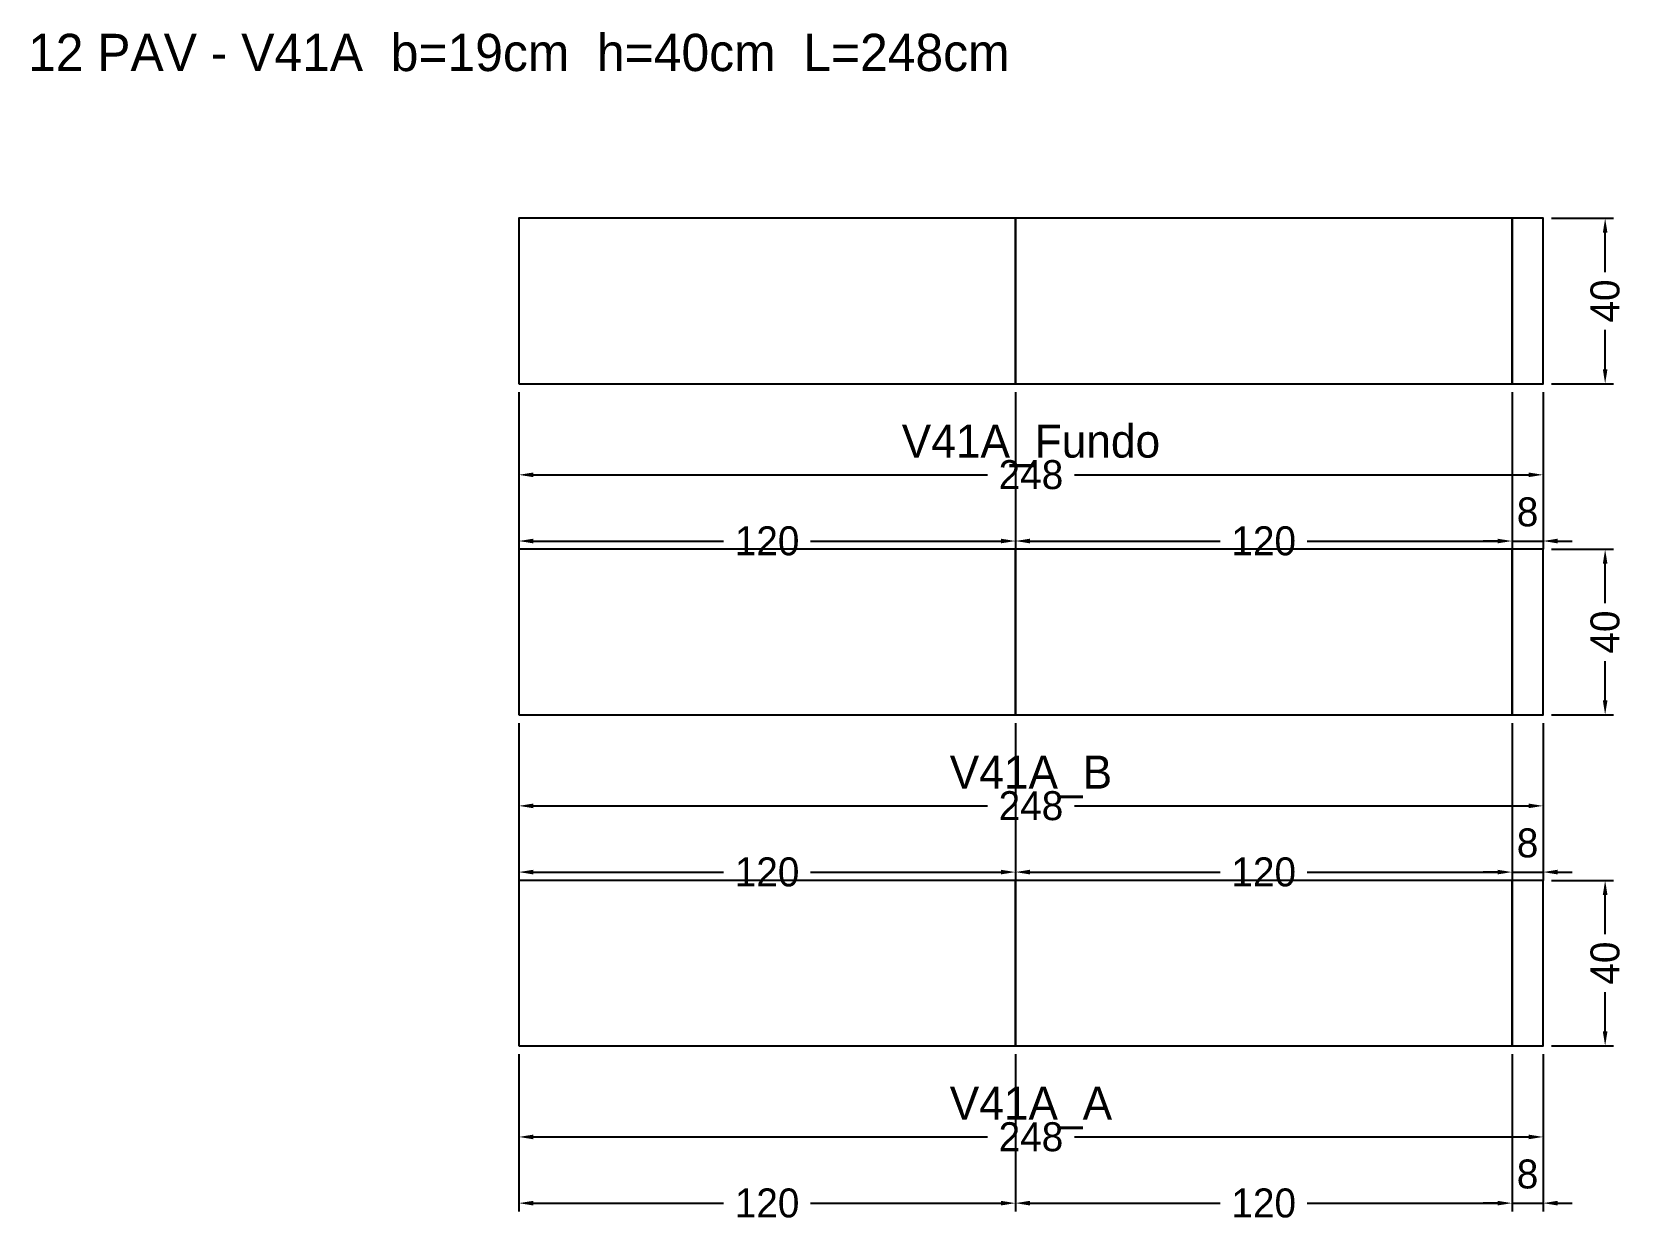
# Model space of a CAD drawing. Header units: metres. Extents: x -118 to 267, y -43 to 245.
import ezdxf

# ---------------------------------------------------------------- set-up
doc = ezdxf.new("R2010")
doc.units = ezdxf.units.M
for name, color, linetype in [('COTA', 3, 'Continuous'), ('NOMENCLATURA', 2, 'Continuous'), ('Paineis', 7, 'Continuous'), ('Texto Secao', 2, 'Continuous')]:
    doc.layers.add(name, color=color, linetype=linetype)
doc.dimstyles.new('COTA_VIG', dxfattribs={"dimtxt": 7, "dimasz": 3.5, "dimexe": 2, "dimexo": 2, "dimgap": 1.5, "dimtad": 1, "dimdec": 1, "dimcen": 2.5, "dimclrd": 3, "dimclre": 3, "dimclrt": 3, "dimazin": 3, "dimtfac": 1, "dimtmove": 0, "dimatfit": 3})

# ---------------------------------------------------------------- blocks, each defined once
blk = doc.blocks.new('_CLOSEDFILLED')
at = {"color": 0, "linetype": 'BYBLOCK'}
blk.add_solid([(-1, 0.16), (0, 0), (-1, -0.16)], dxfattribs=at)
blk = doc.blocks.new('*D1')
at = {"color": 3}
for p, q in [((0, -2), (0, -24)), ((247.5, -2), (247.5, -24)), ((3.5, -22), (113.25, -22)), ((134.25, -22), (244, -22))]:
    blk.add_line(p, q, dxfattribs=at)
at = {"layer": 'Defpoints'}
for p in [(0, 0), (247.5, 0), (0, -22)]:
    blk.add_point(p, dxfattribs=at)
at = {"layer": 'COTA', "color": 3, "xscale": 3.5, "yscale": 3.5, "rotation": 180}
blk.add_blockref('_CLOSEDFILLED', (0, -22), dxfattribs=at)
at = {"layer": 'COTA', "color": 3, "xscale": 3.5, "yscale": 3.5}
blk.add_blockref('_CLOSEDFILLED', (247.5, -22), dxfattribs=at)
at = {"layer": 'COTA', "color": 3, "insert": (123.75, -22), "char_height": 7, "attachment_point": 5}
blk.add_mtext('248', dxfattribs=at)
blk = doc.blocks.new('*D2')
at = {"color": 3}
for p, q in [((0, -2), (0, -40)), ((120, -2), (120, -40)), ((3.5, -38), (49.5, -38)), ((70.5, -38), (116.5, -38))]:
    blk.add_line(p, q, dxfattribs=at)
at = {"layer": 'Defpoints'}
for p in [(0, 0), (120, 0), (0, -38)]:
    blk.add_point(p, dxfattribs=at)
at = {"layer": 'COTA', "color": 3, "xscale": 3.5, "yscale": 3.5, "rotation": 180}
blk.add_blockref('_CLOSEDFILLED', (0, -38), dxfattribs=at)
at = {"layer": 'COTA', "color": 3, "xscale": 3.5, "yscale": 3.5}
blk.add_blockref('_CLOSEDFILLED', (120, -38), dxfattribs=at)
at = {"layer": 'COTA', "color": 3, "insert": (60, -38), "char_height": 7, "attachment_point": 5}
blk.add_mtext('120', dxfattribs=at)
blk = doc.blocks.new('*D3')
at = {"color": 3}
for p, q in [((120, -2), (120, -40)), ((240, -2), (240, -40)), ((123.5, -38), (169.5, -38)), ((190.5, -38), (236.5, -38))]:
    blk.add_line(p, q, dxfattribs=at)
at = {"layer": 'Defpoints'}
for p in [(120, 0), (240, 0), (120, -38)]:
    blk.add_point(p, dxfattribs=at)
at = {"layer": 'COTA', "color": 3, "xscale": 3.5, "yscale": 3.5, "rotation": 180}
blk.add_blockref('_CLOSEDFILLED', (120, -38), dxfattribs=at)
at = {"layer": 'COTA', "color": 3, "xscale": 3.5, "yscale": 3.5}
blk.add_blockref('_CLOSEDFILLED', (240, -38), dxfattribs=at)
at = {"layer": 'COTA', "color": 3, "insert": (180, -38), "char_height": 7, "attachment_point": 5}
blk.add_mtext('120', dxfattribs=at)
blk = doc.blocks.new('*D4')
at = {"color": 3}
for p, q in [((240, -2), (240, -40)), ((247.5, -2), (247.5, -40)), ((236.5, -38), (233, -38)), ((240, -38), (247.5, -38)), ((251, -38), (254.5, -38))]:
    blk.add_line(p, q, dxfattribs=at)
at = {"layer": 'Defpoints'}
for p in [(240, 0), (247.5, 0), (240, -38)]:
    blk.add_point(p, dxfattribs=at)
at = {"layer": 'COTA', "color": 3, "xscale": 3.5, "yscale": 3.5}
blk.add_blockref('_CLOSEDFILLED', (240, -38), dxfattribs=at)
at = {"layer": 'COTA', "color": 3, "xscale": 3.5, "yscale": 3.5, "rotation": 180}
blk.add_blockref('_CLOSEDFILLED', (247.5, -38), dxfattribs=at)
at = {"layer": 'COTA', "color": 3, "insert": (243.75, -31), "char_height": 7, "attachment_point": 5}
blk.add_mtext('8', dxfattribs=at)
blk = doc.blocks.new('*D5')
at = {"color": 3}
for p, q in [((249.5, 40), (264.5, 40)), ((262.5, 27), (262.5, 36.5)), ((262.5, 3.5), (262.5, 13)), ((249.5, 0), (264.5, 0))]:
    blk.add_line(p, q, dxfattribs=at)
at = {"layer": 'Defpoints'}
for p in [(247.5, 40), (247.5, 0), (262.5, 0)]:
    blk.add_point(p, dxfattribs=at)
at = {"layer": 'COTA', "color": 3, "xscale": 3.5, "yscale": 3.5}
for p, rotation in [((262.5, 40), 90), ((262.5, 0), 270)]:
    blk.add_blockref('_CLOSEDFILLED', p, dxfattribs=dict(at, rotation=rotation))
at = {"layer": 'COTA', "color": 3, "insert": (262.5, 20), "char_height": 7, "attachment_point": 5, "rotation": 90}
blk.add_mtext('40', dxfattribs=at)
blk = doc.blocks.new('*D6')
at = {"color": 3}
for p, q in [((0, 78), (0, 56)), ((247.5, 78), (247.5, 56)), ((3.5, 58), (113.25, 58)), ((134.25, 58), (244, 58))]:
    blk.add_line(p, q, dxfattribs=at)
at = {"layer": 'Defpoints'}
for p in [(0, 80), (247.5, 80), (0, 58)]:
    blk.add_point(p, dxfattribs=at)
at = {"layer": 'COTA', "color": 3, "xscale": 3.5, "yscale": 3.5, "rotation": 180}
blk.add_blockref('_CLOSEDFILLED', (0, 58), dxfattribs=at)
at = {"layer": 'COTA', "color": 3, "xscale": 3.5, "yscale": 3.5}
blk.add_blockref('_CLOSEDFILLED', (247.5, 58), dxfattribs=at)
at = {"layer": 'COTA', "color": 3, "insert": (123.75, 58), "char_height": 7, "attachment_point": 5}
blk.add_mtext('248', dxfattribs=at)
blk = doc.blocks.new('*D7')
at = {"color": 3}
for p, q in [((0, 78), (0, 40)), ((120, 78), (120, 40)), ((3.5, 42), (49.5, 42)), ((70.5, 42), (116.5, 42))]:
    blk.add_line(p, q, dxfattribs=at)
at = {"layer": 'Defpoints'}
for p in [(0, 80), (120, 80), (0, 42)]:
    blk.add_point(p, dxfattribs=at)
at = {"layer": 'COTA', "color": 3, "xscale": 3.5, "yscale": 3.5, "rotation": 180}
blk.add_blockref('_CLOSEDFILLED', (0, 42), dxfattribs=at)
at = {"layer": 'COTA', "color": 3, "xscale": 3.5, "yscale": 3.5}
blk.add_blockref('_CLOSEDFILLED', (120, 42), dxfattribs=at)
at = {"layer": 'COTA', "color": 3, "insert": (60, 42), "char_height": 7, "attachment_point": 5}
blk.add_mtext('120', dxfattribs=at)
blk = doc.blocks.new('*D8')
at = {"color": 3}
for p, q in [((120, 78), (120, 40)), ((240, 78), (240, 40)), ((123.5, 42), (169.5, 42)), ((190.5, 42), (236.5, 42))]:
    blk.add_line(p, q, dxfattribs=at)
at = {"layer": 'Defpoints'}
for p in [(120, 80), (240, 80), (120, 42)]:
    blk.add_point(p, dxfattribs=at)
at = {"layer": 'COTA', "color": 3, "xscale": 3.5, "yscale": 3.5, "rotation": 180}
blk.add_blockref('_CLOSEDFILLED', (120, 42), dxfattribs=at)
at = {"layer": 'COTA', "color": 3, "xscale": 3.5, "yscale": 3.5}
blk.add_blockref('_CLOSEDFILLED', (240, 42), dxfattribs=at)
at = {"layer": 'COTA', "color": 3, "insert": (180, 42), "char_height": 7, "attachment_point": 5}
blk.add_mtext('120', dxfattribs=at)
blk = doc.blocks.new('*D9')
at = {"color": 3}
for p, q in [((240, 78), (240, 40)), ((247.5, 78), (247.5, 40)), ((236.5, 42), (233, 42)), ((240, 42), (247.5, 42)), ((251, 42), (254.5, 42))]:
    blk.add_line(p, q, dxfattribs=at)
at = {"layer": 'Defpoints'}
for p in [(240, 80), (247.5, 80), (240, 42)]:
    blk.add_point(p, dxfattribs=at)
at = {"layer": 'COTA', "color": 3, "xscale": 3.5, "yscale": 3.5}
blk.add_blockref('_CLOSEDFILLED', (240, 42), dxfattribs=at)
at = {"layer": 'COTA', "color": 3, "xscale": 3.5, "yscale": 3.5, "rotation": 180}
blk.add_blockref('_CLOSEDFILLED', (247.5, 42), dxfattribs=at)
at = {"layer": 'COTA', "color": 3, "insert": (243.75, 49), "char_height": 7, "attachment_point": 5}
blk.add_mtext('8', dxfattribs=at)
blk = doc.blocks.new('*D10')
at = {"color": 3}
for p, q in [((249.5, 120), (264.5, 120)), ((262.5, 107), (262.5, 116.5)), ((262.5, 83.5), (262.5, 93)), ((249.5, 80), (264.5, 80))]:
    blk.add_line(p, q, dxfattribs=at)
at = {"layer": 'Defpoints'}
for p in [(247.5, 120), (247.5, 80), (262.5, 80)]:
    blk.add_point(p, dxfattribs=at)
at = {"layer": 'COTA', "color": 3, "xscale": 3.5, "yscale": 3.5}
for p, rotation in [((262.5, 120), 90), ((262.5, 80), 270)]:
    blk.add_blockref('_CLOSEDFILLED', p, dxfattribs=dict(at, rotation=rotation))
at = {"layer": 'COTA', "color": 3, "insert": (262.5, 100), "char_height": 7, "attachment_point": 5, "rotation": 90}
blk.add_mtext('40', dxfattribs=at)
blk = doc.blocks.new('*D11')
at = {"color": 3}
for p, q in [((0, 158), (0, 136)), ((247.5, 158), (247.5, 136)), ((3.5, 138), (113.25, 138)), ((134.25, 138), (244, 138))]:
    blk.add_line(p, q, dxfattribs=at)
at = {"layer": 'Defpoints'}
for p in [(0, 160), (247.5, 160), (0, 138)]:
    blk.add_point(p, dxfattribs=at)
at = {"layer": 'COTA', "color": 3, "xscale": 3.5, "yscale": 3.5, "rotation": 180}
blk.add_blockref('_CLOSEDFILLED', (0, 138), dxfattribs=at)
at = {"layer": 'COTA', "color": 3, "xscale": 3.5, "yscale": 3.5}
blk.add_blockref('_CLOSEDFILLED', (247.5, 138), dxfattribs=at)
at = {"layer": 'COTA', "color": 3, "insert": (123.75, 138), "char_height": 7, "attachment_point": 5}
blk.add_mtext('248', dxfattribs=at)
blk = doc.blocks.new('*D12')
at = {"color": 3}
for p, q in [((0, 158), (0, 120)), ((120, 158), (120, 120)), ((3.5, 122), (49.5, 122)), ((70.5, 122), (116.5, 122))]:
    blk.add_line(p, q, dxfattribs=at)
at = {"layer": 'Defpoints'}
for p in [(0, 160), (120, 160), (0, 122)]:
    blk.add_point(p, dxfattribs=at)
at = {"layer": 'COTA', "color": 3, "xscale": 3.5, "yscale": 3.5, "rotation": 180}
blk.add_blockref('_CLOSEDFILLED', (0, 122), dxfattribs=at)
at = {"layer": 'COTA', "color": 3, "xscale": 3.5, "yscale": 3.5}
blk.add_blockref('_CLOSEDFILLED', (120, 122), dxfattribs=at)
at = {"layer": 'COTA', "color": 3, "insert": (60, 122), "char_height": 7, "attachment_point": 5}
blk.add_mtext('120', dxfattribs=at)
blk = doc.blocks.new('*D13')
at = {"color": 3}
for p, q in [((120, 158), (120, 120)), ((240, 158), (240, 120)), ((123.5, 122), (169.5, 122)), ((190.5, 122), (236.5, 122))]:
    blk.add_line(p, q, dxfattribs=at)
at = {"layer": 'Defpoints'}
for p in [(120, 160), (240, 160), (120, 122)]:
    blk.add_point(p, dxfattribs=at)
at = {"layer": 'COTA', "color": 3, "xscale": 3.5, "yscale": 3.5, "rotation": 180}
blk.add_blockref('_CLOSEDFILLED', (120, 122), dxfattribs=at)
at = {"layer": 'COTA', "color": 3, "xscale": 3.5, "yscale": 3.5}
blk.add_blockref('_CLOSEDFILLED', (240, 122), dxfattribs=at)
at = {"layer": 'COTA', "color": 3, "insert": (180, 122), "char_height": 7, "attachment_point": 5}
blk.add_mtext('120', dxfattribs=at)
blk = doc.blocks.new('*D14')
at = {"color": 3}
for p, q in [((240, 158), (240, 120)), ((247.5, 158), (247.5, 120)), ((236.5, 122), (233, 122)), ((240, 122), (247.5, 122)), ((251, 122), (254.5, 122))]:
    blk.add_line(p, q, dxfattribs=at)
at = {"layer": 'Defpoints'}
for p in [(240, 160), (247.5, 160), (240, 122)]:
    blk.add_point(p, dxfattribs=at)
at = {"layer": 'COTA', "color": 3, "xscale": 3.5, "yscale": 3.5}
blk.add_blockref('_CLOSEDFILLED', (240, 122), dxfattribs=at)
at = {"layer": 'COTA', "color": 3, "xscale": 3.5, "yscale": 3.5, "rotation": 180}
blk.add_blockref('_CLOSEDFILLED', (247.5, 122), dxfattribs=at)
at = {"layer": 'COTA', "color": 3, "insert": (243.75, 129), "char_height": 7, "attachment_point": 5}
blk.add_mtext('8', dxfattribs=at)
blk = doc.blocks.new('*D15')
at = {"color": 3}
for p, q in [((249.5, 200), (264.5, 200)), ((262.5, 187), (262.5, 196.5)), ((262.5, 163.5), (262.5, 173)), ((249.5, 160), (264.5, 160))]:
    blk.add_line(p, q, dxfattribs=at)
at = {"layer": 'Defpoints'}
for p in [(247.5, 200), (247.5, 160), (262.5, 160)]:
    blk.add_point(p, dxfattribs=at)
at = {"layer": 'COTA', "color": 3, "xscale": 3.5, "yscale": 3.5}
for p, rotation in [((262.5, 200), 90), ((262.5, 160), 270)]:
    blk.add_blockref('_CLOSEDFILLED', p, dxfattribs=dict(at, rotation=rotation))
at = {"layer": 'COTA', "color": 3, "insert": (262.5, 180), "char_height": 7, "attachment_point": 5, "rotation": 90}
blk.add_mtext('40', dxfattribs=at)

msp = doc.modelspace()

# ---------------------------------------------------------------- linework, layer by layer
at = {"layer": 'Paineis'}
for points in [[(0, 160), (120, 160), (120, 200), (0, 200)], [(120, 160), (240, 160), (240, 200), (120, 200)], [(240, 160), (247.5, 160), (247.5, 200), (240, 200)], [(0, 80), (120, 80), (120, 120), (0, 120)], [(120, 80), (240, 80), (240, 120), (120, 120)], [(240, 80), (247.5, 80), (247.5, 120), (240, 120)], [(0, 0), (120, 0), (120, 40), (0, 40)], [(120, 0), (240, 0), (240, 40), (120, 40)], [(240, 0), (247.5, 0), (247.5, 40), (240, 40)]]:
    msp.add_lwpolyline(points, close=True, dxfattribs=at)

# ---------------------------------------------------------------- texts
at = {"layer": 'NOMENCLATURA', "insert": (0, 240), "char_height": 9, "width": 267.5, "attachment_point": 5}
msp.add_mtext('12 PAV - V41A  b=19cm  h=40cm  L=248cm', dxfattribs=at)
at = {"layer": 'Texto Secao', "char_height": 8, "width": 267.5, "attachment_point": 5}
for s, insert in [('V41A_Fundo', (123.75, 145)), ('V41A_B', (123.75, 65)), ('V41A_A', (123.75, -15))]:
    msp.add_mtext(s, dxfattribs=dict(at, insert=insert))

# ---------------------------------------------------------------- dimensions: what is measured, and where the dimension line sits
at = {"layer": 'COTA'}
for base, p1, p2, picture, middle in [((262.5, 160), (247.5, 160), (247.5, 200), '*D15', (262.5, 180)), ((262.5, 80), (247.5, 80), (247.5, 120), '*D10', (262.5, 100)), ((262.5, 0), (247.5, 0), (247.5, 40), '*D5', (262.5, 20))]:
    dim = msp.add_linear_dim(base=base, p1=p1, p2=p2, angle=90, dimstyle='COTA_VIG', dxfattribs=at)
    dim.commit()
    dim.dimension.update_dxf_attribs({"geometry": picture, "text_midpoint": middle})
for base, p1, p2, picture, middle in [((0, 138), (0, 160), (247.5, 160), '*D11', (123.75, 138)), ((0, 122), (0, 160), (120, 160), '*D12', (60, 122)), ((120, 122), (120, 160), (240, 160), '*D13', (180, 122)), ((240, 122), (240, 160), (247.5, 160), '*D14', (243.75, 129)), ((0, 58), (0, 80), (247.5, 80), '*D6', (123.75, 58)), ((0, 42), (0, 80), (120, 80), '*D7', (60, 42)), ((120, 42), (120, 80), (240, 80), '*D8', (180, 42)), ((240, 42), (240, 80), (247.5, 80), '*D9', (243.75, 49)), ((0, -22), (0, 0), (247.5, 0), '*D1', (123.75, -22)), ((0, -38), (0, 0), (120, 0), '*D2', (60, -38)), ((120, -38), (120, 0), (240, 0), '*D3', (180, -38)), ((240, -38), (240, 0), (247.5, 0), '*D4', (243.75, -31))]:
    dim = msp.add_linear_dim(base=base, p1=p1, p2=p2, dimstyle='COTA_VIG', dxfattribs=at)
    dim.commit()
    dim.dimension.update_dxf_attribs({"geometry": picture, "text_midpoint": middle})

doc.saveas('drawing.dxf')
